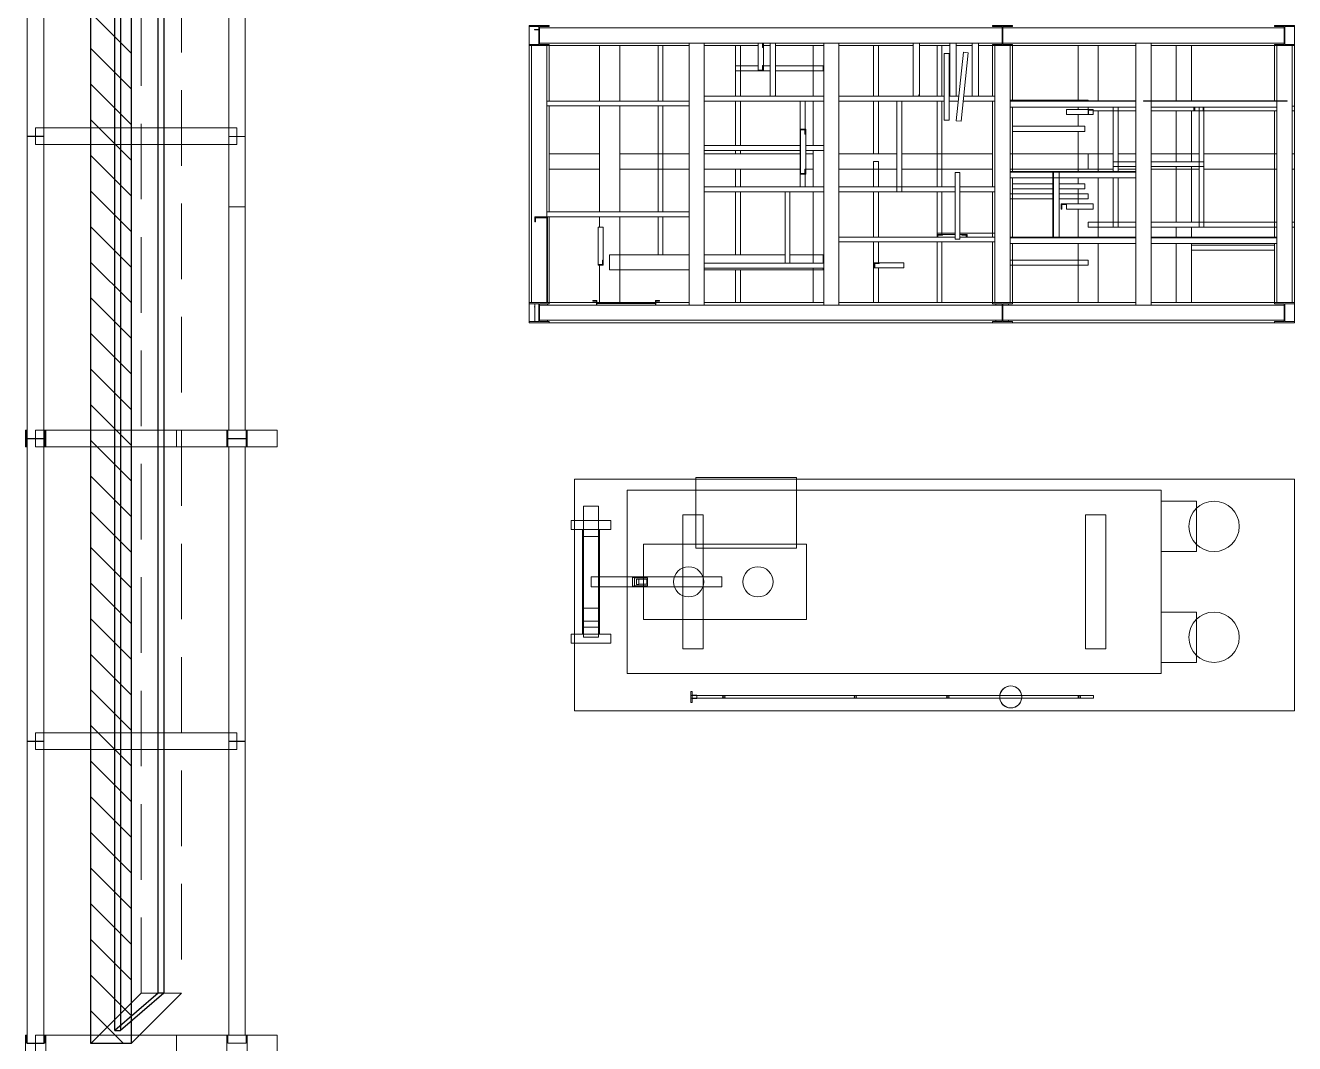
# Model space of a CAD drawing. Header units: inches. Extents: x -430764 to 624329, y 7374 to 217374.
# Drawn here: x -242696 to -230095, y 93227 to 103328 of the extents above; entities that cross this region are included whole.
import ezdxf

# ---------------------------------------------------------------- set-up
doc = ezdxf.new("R2010")
doc.units = ezdxf.units.IN
doc.header["$MEASUREMENT"] = 0
doc.linetypes.add('CABLETRAYLAYOUT-EMBED 2_DWG$0$HIDDEN2', pattern=[0.1875, 0.125, -0.0625])
for name, color, linetype, lineweight in [('Cable Tray Instruments', 7, 'Continuous', 13), ('Cable Tray Power', 7, 'Continuous', 13), ('CABLETRAYLAYOUT-EMBED 2_DWG$0$DwgTemplate', 7, 'Continuous', 9)]:
    doc.layers.add(name, color=color, linetype=linetype, lineweight=lineweight)
doc.layers.add('Cables', color=7, linetype='Continuous')

msp = doc.modelspace()

# ---------------------------------------------------------------- hatches: boundary and pattern name
at = {"layer": 'Cables'}
h = msp.add_hatch(dxfattribs=at)
h.set_pattern_fill('ANSI31', color=3, scale=2000, angle=90)
h.paths.add_polyline_path([(-242045, 135311), (-241645, 135311), (-241645, 93228), (-242045, 93228)])

# ---------------------------------------------------------------- linework, layer by layer
at = {"layer": 'Cable Tray Instruments', "color": 6, "linetype": 'CABLETRAYLAYOUT-EMBED 2_DWG$0$HIDDEN2', "ltscale": 6000}
for p, q in [((-242045, 93228), (-241545, 93728)), ((-241645, 93228), (-241145, 93728))]:
    msp.add_line(p, q, dxfattribs=at)
msp.add_lwpolyline([(-241145, 135311), (-241145, 93728), (-241545, 93728), (-241545, 135311)], dxfattribs=at)
msp.add_lwpolyline([(-241145, 93728), (-241545, 93728), (-241545, 135311), (-241145, 135311)], close=True, dxfattribs=at)
at = {"layer": 'Cable Tray Power', "color": 3, "linetype": 'Continuous'}
for p, q in [((-242045, 100278), (-242045, 100208)), ((-242045, 100278), (-242045, 100208)), ((-241645, 100278), (-241645, 100208)), ((-241645, 100278), (-241645, 100208)), ((-242045, 95828), (-242045, 93228)), ((-241645, 95828), (-241645, 93228)), ((-241645, 95828), (-241645, 93228))]:
    msp.add_line(p, q, dxfattribs=at)
for points in [[(-241645, 117338), (-241645, 103378), (-241645, 100278), (-241645, 103378)], [(-242045, 103378), (-242045, 100278)], [(-241645, 100208), (-241645, 96866), (-241645, 95828), (-241645, 96866)]]:
    msp.add_lwpolyline(points, close=True, dxfattribs=at)
msp.add_lwpolyline([(-242045, 95828), (-242045, 96866), (-242045, 100208), (-242045, 96866), (-242045, 95828), (-242045, 93228), (-241645, 93228)], dxfattribs=at)
at = {"layer": 'Cables'}
for p, q in [((-241377, 93728), (-241809, 93357)), ((-241320, 93728), (-241752, 93357)), ((-241320, 93728), (-241377, 93728)), ((-241809, 93357), (-241752, 93357))]:
    msp.add_line(p, q, dxfattribs=at)
for points in [[(-241809, 93357), (-241809, 135396), (-241752, 135396), (-241752, 93357)], [(-241377, 93728), (-241377, 135350), (-241319, 135350), (-241320, 93728)]]:
    msp.add_lwpolyline(points, dxfattribs=at)
at = {"layer": 'Cables', "color": 3}
msp.add_lwpolyline([(-242045, 135311), (-241645, 135311), (-241645, 93228), (-242045, 93228)], close=True, dxfattribs=at)
at = {"layer": 'CABLETRAYLAYOUT-EMBED 2_DWG$0$DwgTemplate', "color": 252, "linetype": 'Continuous'}
for p, q in [((-242677, 105228), (-242677, 102228)), ((-242512, 105228), (-242512, 102228)), ((-240677, 105146), (-240677, 101528)), ((-240512, 105146), (-240512, 101528)), ((-237695, 103328), (-237695, 103316)), ((-237495, 103328), (-237695, 103328)), ((-237495, 103316), (-237495, 103328)), ((-233095, 103328), (-233095, 103316)), ((-232895, 103328), (-233095, 103328)), ((-232895, 103316), (-232895, 103328)), ((-230095, 103328), (-230295, 103328)), ((-230295, 103328), (-230295, 103316)), ((-230095, 103316), (-230095, 103328)), ((-237695, 103140), (-237695, 103316)), ((-237695, 103316), (-237599, 103316)), ((-237642, 103284), (-237642, 103288)), ((-237642, 103288), (-237599, 103288)), ((-237599, 103284), (-237642, 103284)), ((-237599, 103316), (-237599, 103140)), ((-237591, 103140), (-237591, 103316)), ((-237591, 103316), (-237495, 103316)), ((-237591, 103153), (-237591, 103303)), ((-237591, 103303), (-230195, 103303)), ((-233095, 103316), (-232999, 103316)), ((-232999, 103316), (-232999, 103140)), ((-232991, 103140), (-232991, 103316)), ((-232991, 103316), (-232895, 103316)), ((-230295, 103316), (-230199, 103316)), ((-230199, 103316), (-230199, 103140)), ((-230195, 103153), (-230195, 103303)), ((-230191, 103140), (-230191, 103316)), ((-230191, 103316), (-230095, 103316)), ((-230095, 103316), (-230095, 103140)), ((-237695, 103140), (-237695, 103128)), ((-237599, 103140), (-237695, 103140)), ((-237695, 100578), (-237695, 103128)), ((-237695, 103128), (-237495, 103128)), ((-237670, 103128), (-237670, 100578)), ((-237670, 103128), (-237520, 103128)), ((-237591, 103153), (-230195, 103153)), ((-237495, 103140), (-237591, 103140)), ((-237520, 103128), (-237520, 101428)), ((-237495, 103128), (-237495, 103140)), ((-236106, 103128), (-237495, 103128)), ((-237495, 102578), (-237495, 103128)), ((-236995, 103128), (-236795, 103128)), ((-236995, 102578), (-236995, 103128)), ((-236795, 102578), (-236795, 103128)), ((-236415, 103128), (-236367, 103128)), ((-236415, 102578), (-236415, 103128)), ((-236367, 102578), (-236367, 103128)), ((-236106, 103153), (-235956, 103153)), ((-236106, 103153), (-236106, 100553)), ((-235956, 103153), (-235956, 100553)), ((-235420, 103128), (-235956, 103128)), ((-235645, 103128), (-235597, 103128)), ((-235645, 102626), (-235645, 103128)), ((-235597, 103128), (-235597, 102626)), ((-235420, 103153), (-235420, 102878)), ((-235376, 103153), (-235376, 103110)), ((-235376, 103110), (-235369, 103110)), ((-235369, 103153), (-235369, 102878)), ((-235369, 103110), (-235369, 103153)), ((-235300, 103128), (-235369, 103128)), ((-235300, 103153), (-235300, 102626)), ((-235249, 103153), (-235249, 102630)), ((-234770, 103128), (-235249, 103128)), ((-234875, 103128), (-234875, 102626)), ((-234875, 103128), (-234770, 103128)), ((-234770, 100553), (-234770, 103153)), ((-234770, 103153), (-234620, 103153)), ((-234620, 100553), (-234620, 103153)), ((-233882, 103128), (-234620, 103128)), ((-234275, 102626), (-234275, 103128)), ((-234275, 103128), (-234227, 103128)), ((-234227, 103128), (-234227, 102626)), ((-233882, 103153), (-233882, 102626)), ((-233819, 103153), (-233819, 102641)), ((-233518, 103128), (-233819, 103128)), ((-233645, 102626), (-233645, 103128)), ((-233645, 103128), (-233597, 103128)), ((-233597, 103128), (-233597, 102626)), ((-233518, 103153), (-233518, 102626)), ((-233455, 103153), (-233455, 102626)), ((-233295, 103128), (-233455, 103128)), ((-233295, 102626), (-233295, 103153)), ((-233232, 102626), (-233232, 103153)), ((-233095, 103128), (-233232, 103128)), ((-233095, 103140), (-233095, 103128)), ((-232999, 103140), (-233095, 103140)), ((-233095, 102626), (-233095, 103128)), ((-233095, 103128), (-232895, 103128)), ((-233070, 100578), (-233070, 103128)), ((-232920, 103128), (-233070, 103128)), ((-232895, 103140), (-232991, 103140)), ((-232920, 100578), (-232920, 103128)), ((-232895, 103128), (-232895, 103140)), ((-231670, 103128), (-232895, 103128)), ((-232895, 102581), (-232895, 103128)), ((-232245, 103128), (-232245, 102581)), ((-232245, 103128), (-232045, 103128)), ((-232045, 103128), (-232045, 102581)), ((-231670, 103153), (-231520, 103153)), ((-231670, 103153), (-231670, 100553)), ((-231520, 103153), (-231520, 100553)), ((-230295, 103128), (-231520, 103128)), ((-231270, 102581), (-231270, 103128)), ((-231270, 103128), (-231120, 103128)), ((-231120, 102581), (-231120, 103128)), ((-230295, 103140), (-230295, 103128)), ((-230199, 103140), (-230295, 103140)), ((-230295, 103128), (-230095, 103128)), ((-230295, 103128), (-230295, 102581)), ((-230120, 103128), (-230270, 103128)), ((-230270, 100578), (-230270, 103128)), ((-230095, 103140), (-230191, 103140)), ((-230120, 100578), (-230120, 103128)), ((-230095, 103128), (-230095, 103140)), ((-230095, 103128), (-230095, 102528)), ((-233573, 103050), (-233573, 102388)), ((-233573, 103050), (-233525, 103050)), ((-233525, 102388), (-233525, 103050)), ((-233383, 103062), (-233454, 102383)), ((-233406, 102378), (-233336, 103057)), ((-233383, 103062), (-233336, 103057)), ((-235645, 102926), (-235420, 102926)), ((-235645, 102878), (-235645, 102926)), ((-235645, 102878), (-235300, 102878)), ((-235376, 102885), (-235420, 102885)), ((-235420, 102885), (-235420, 102878)), ((-235369, 102878), (-235420, 102878)), ((-235420, 102878), (-235369, 102878)), ((-235376, 102929), (-235376, 102885)), ((-235369, 102929), (-235376, 102929)), ((-235369, 102878), (-235369, 102929)), ((-235369, 102926), (-235300, 102926)), ((-235249, 102926), (-234775, 102926)), ((-235249, 102878), (-234775, 102878)), ((-234775, 102926), (-234775, 102878)), ((-237520, 102578), (-236106, 102578)), ((-237520, 102530), (-237520, 102578)), ((-236106, 102578), (-236106, 102530)), ((-235956, 102626), (-234770, 102626)), ((-235956, 102578), (-235956, 102626)), ((-235956, 102578), (-234770, 102578)), ((-235645, 102136), (-235645, 102578)), ((-235597, 102578), (-235597, 102136)), ((-235249, 102630), (-235256, 102630)), ((-235256, 102630), (-235256, 102626)), ((-235249, 102626), (-235249, 102630)), ((-235003, 101726), (-235003, 102578)), ((-234955, 102578), (-235003, 102578)), ((-234955, 102299), (-234955, 102578)), ((-234875, 102578), (-234875, 102136)), ((-234770, 102626), (-234770, 102578)), ((-234620, 102626), (-233573, 102626)), ((-234620, 102578), (-234620, 102626)), ((-234620, 102578), (-233573, 102578)), ((-234275, 102053), (-234275, 102578)), ((-234227, 102578), (-234227, 102053)), ((-234043, 102578), (-233995, 102578)), ((-234043, 101678), (-234043, 102578)), ((-233995, 101678), (-233995, 102578)), ((-233819, 102641), (-233825, 102641)), ((-233825, 102641), (-233825, 102626)), ((-233819, 102626), (-233819, 102641)), ((-233645, 101726), (-233645, 102578)), ((-233597, 102578), (-233597, 101726)), ((-233525, 102626), (-233429, 102626)), ((-233525, 102578), (-233434, 102578)), ((-233385, 102578), (-233070, 102578)), ((-233380, 102626), (-233070, 102626)), ((-233095, 101726), (-233095, 102578)), ((-233070, 102626), (-233070, 102578)), ((-232920, 102586), (-232145, 102586)), ((-232920, 102575), (-232920, 102581)), ((-231670, 102581), (-232920, 102581)), ((-231670, 102575), (-232920, 102575)), ((-232145, 102586), (-232145, 102581)), ((-231670, 102581), (-231670, 102575)), ((-231595, 102581), (-230170, 102581)), ((-231595, 102575), (-231595, 102581)), ((-230170, 102575), (-231595, 102575)), ((-230170, 102581), (-230170, 102575)), ((-236106, 102530), (-237520, 102530)), ((-237495, 101478), (-237495, 102530)), ((-236995, 101478), (-236995, 102530)), ((-236795, 101478), (-236795, 102530)), ((-236415, 101478), (-236415, 102530)), ((-236367, 101478), (-236367, 102530)), ((-232920, 102518), (-231670, 102518)), ((-232895, 102327), (-232895, 102518)), ((-232361, 102494), (-232095, 102494)), ((-232361, 102443), (-232361, 102494)), ((-232245, 102518), (-232245, 102494)), ((-232146, 102494), (-232146, 102443)), ((-232095, 102494), (-232146, 102494)), ((-232145, 102494), (-232145, 102518)), ((-232140, 102443), (-232140, 102487)), ((-232140, 102487), (-232095, 102487)), ((-232095, 102494), (-232095, 102443)), ((-232095, 102487), (-232095, 102494)), ((-232095, 102480), (-231895, 102480)), ((-232045, 102480), (-232045, 101878)), ((-231895, 102480), (-231895, 102518)), ((-231895, 101878), (-231895, 102518)), ((-231895, 102480), (-231670, 102480)), ((-231847, 102518), (-231847, 101878)), ((-231520, 102518), (-230270, 102518)), ((-231520, 102480), (-230995, 102480)), ((-231270, 101976), (-231270, 102480)), ((-231120, 101976), (-231120, 102480)), ((-231095, 102518), (-231095, 102480)), ((-231095, 102480), (-231086, 102480)), ((-231086, 102480), (-231086, 102518)), ((-231043, 102518), (-231043, 101328)), ((-231003, 102518), (-231003, 102480)), ((-231003, 102480), (-230995, 102480)), ((-230995, 102518), (-230995, 102480)), ((-230995, 101328), (-230995, 102518)), ((-230995, 102480), (-230995, 102518)), ((-230995, 102480), (-230270, 102480)), ((-230295, 102480), (-230295, 101228)), ((-230120, 102528), (-230095, 102528)), ((-230120, 102480), (-230095, 102480)), ((-230095, 102528), (-230095, 102480)), ((-230095, 102480), (-230095, 100578)), ((-233525, 102388), (-233573, 102388)), ((-233406, 102378), (-233454, 102383)), ((-232895, 102327), (-232176, 102327)), ((-232895, 102276), (-232895, 102327)), ((-232361, 102443), (-232095, 102443)), ((-232245, 102443), (-232245, 102327)), ((-232176, 102327), (-232176, 102276)), ((-232146, 102443), (-232140, 102443)), ((-242512, 102228), (-242677, 102228)), ((-242677, 102225), (-242512, 102225)), ((-242677, 102225), (-242677, 99228)), ((-242595, 102311), (-240595, 102311)), ((-242595, 102146), (-242595, 102311)), ((-242512, 102225), (-242512, 99228)), ((-240677, 102225), (-240512, 102225)), ((-240677, 102225), (-240677, 99311)), ((-240595, 102311), (-240595, 102146)), ((-240512, 102225), (-240512, 99311)), ((-235000, 102299), (-235000, 102293)), ((-234949, 102299), (-235000, 102299)), ((-235000, 102299), (-235000, 101852)), ((-235000, 102299), (-234949, 102299)), ((-235000, 102293), (-234956, 102293)), ((-234956, 102293), (-234956, 102249)), ((-234956, 102249), (-234949, 102249)), ((-234949, 102249), (-234949, 102299)), ((-234949, 102299), (-234949, 101852)), ((-232895, 102276), (-232176, 102276)), ((-232895, 101878), (-232895, 102276)), ((-232245, 102276), (-232245, 101878)), ((-231896, 102224), (-231896, 101958)), ((-231896, 102224), (-231895, 102224)), ((-231847, 102224), (-231845, 102224)), ((-231845, 102224), (-231845, 101976)), ((-242595, 102146), (-240595, 102146)), ((-235956, 102088), (-235956, 102136)), ((-235000, 102136), (-235956, 102136)), ((-235956, 102088), (-235000, 102088)), ((-235645, 102053), (-235645, 102088)), ((-235597, 102088), (-235597, 102053)), ((-234770, 102136), (-234949, 102136)), ((-234949, 102088), (-234770, 102088)), ((-234875, 102088), (-234875, 101726)), ((-234770, 102136), (-234770, 102088)), ((-236995, 102053), (-237495, 102053)), ((-237495, 101903), (-237495, 102053)), ((-236995, 102053), (-236995, 101903)), ((-236795, 101903), (-236795, 102053)), ((-236106, 102053), (-236795, 102053)), ((-235003, 102053), (-235956, 102053)), ((-235597, 102053), (-235645, 102053)), ((-234875, 102053), (-234949, 102053)), ((-234875, 102053), (-234875, 101903)), ((-234043, 102053), (-234620, 102053)), ((-234227, 102053), (-234275, 102053)), ((-234227, 101978), (-234275, 101978)), ((-234275, 101726), (-234275, 101978)), ((-234227, 101726), (-234227, 101978)), ((-233095, 102053), (-233995, 102053)), ((-233095, 102053), (-233095, 101903)), ((-232920, 102053), (-232145, 102053)), ((-232145, 102053), (-231896, 102053)), ((-232145, 101903), (-232145, 102053)), ((-232145, 102053), (-232145, 101903)), ((-231896, 102010), (-231896, 102003)), ((-231895, 102010), (-231896, 102010)), ((-231896, 102003), (-231895, 102003)), ((-231895, 101958), (-231896, 101958)), ((-231895, 101928), (-231895, 101976)), ((-231895, 101976), (-231670, 101976)), ((-231845, 102010), (-231847, 102010)), ((-231845, 102053), (-231670, 102053)), ((-231845, 101976), (-231845, 102010)), ((-231520, 102053), (-231043, 102053)), ((-231520, 101976), (-230995, 101976)), ((-230995, 102053), (-230270, 102053)), ((-230995, 101976), (-230995, 101928)), ((-230120, 102053), (-230095, 102053)), ((-230095, 102053), (-230095, 101903)), ((-236995, 101903), (-237495, 101903)), ((-236106, 101903), (-236795, 101903)), ((-235003, 101903), (-235956, 101903)), ((-235645, 101903), (-235645, 101726)), ((-235645, 101903), (-235597, 101903)), ((-235597, 101903), (-235597, 101726)), ((-234956, 101859), (-235000, 101859)), ((-235000, 101859), (-235000, 101852)), ((-234949, 101852), (-235000, 101852)), ((-235000, 101852), (-234949, 101852)), ((-234956, 101903), (-234956, 101859)), ((-234949, 101903), (-234956, 101903)), ((-234955, 101726), (-234955, 101852)), ((-234949, 101852), (-234949, 101903)), ((-234875, 101903), (-234949, 101903)), ((-234043, 101903), (-234620, 101903)), ((-233095, 101903), (-233995, 101903)), ((-233465, 101868), (-233465, 101206)), ((-233465, 101868), (-233417, 101868)), ((-233417, 101206), (-233417, 101868)), ((-232920, 101903), (-232145, 101903)), ((-232920, 101872), (-232920, 101878)), ((-231670, 101878), (-232920, 101878)), ((-231670, 101872), (-232920, 101872)), ((-232920, 101815), (-232494, 101815)), ((-232895, 101757), (-232895, 101815)), ((-232494, 101228), (-232494, 101878)), ((-232494, 101878), (-232488, 101878)), ((-232488, 101878), (-232488, 101228)), ((-232488, 101815), (-231670, 101815)), ((-232431, 101228), (-232431, 101872)), ((-232245, 101815), (-232245, 101757)), ((-232145, 101903), (-231895, 101903)), ((-232045, 101815), (-232045, 101228)), ((-231895, 101928), (-231670, 101928)), ((-231895, 101328), (-231895, 101815)), ((-231847, 101903), (-231670, 101903)), ((-231847, 101815), (-231847, 101328)), ((-231670, 101878), (-231670, 101872)), ((-231520, 101928), (-230995, 101928)), ((-231520, 101903), (-231043, 101903)), ((-231270, 101376), (-231270, 101928)), ((-231120, 101376), (-231120, 101928)), ((-230995, 101903), (-230270, 101903)), ((-230120, 101903), (-230095, 101903)), ((-235956, 101678), (-235956, 101726)), ((-235956, 101726), (-234770, 101726)), ((-234955, 101726), (-235003, 101726)), ((-234770, 101726), (-234770, 101678)), ((-234620, 101678), (-234620, 101726)), ((-234620, 101726), (-233465, 101726)), ((-233417, 101726), (-233070, 101726)), ((-233070, 101726), (-233070, 101678)), ((-232895, 101757), (-232494, 101757)), ((-232895, 101706), (-232895, 101757)), ((-232895, 101706), (-232494, 101706)), ((-232895, 101228), (-232895, 101706)), ((-232431, 101757), (-232176, 101757)), ((-232431, 101706), (-232176, 101706)), ((-232245, 101706), (-232245, 101557)), ((-232176, 101757), (-232176, 101706)), ((-235956, 101678), (-235153, 101678)), ((-235645, 101678), (-235645, 101053)), ((-235597, 101678), (-235597, 101053)), ((-235153, 101678), (-235105, 101678)), ((-235153, 100969), (-235153, 101678)), ((-235105, 101678), (-234770, 101678)), ((-235105, 100969), (-235105, 101678)), ((-234875, 101678), (-234875, 100969)), ((-233465, 101678), (-234620, 101678)), ((-234275, 101228), (-234275, 101678)), ((-234227, 101228), (-234227, 101678)), ((-233995, 101678), (-234043, 101678)), ((-233645, 101228), (-233645, 101678)), ((-233597, 101678), (-233597, 101254)), ((-233070, 101678), (-233417, 101678)), ((-233095, 101228), (-233095, 101678)), ((-232494, 101656), (-232920, 101656)), ((-232494, 101608), (-232920, 101608)), ((-232145, 101656), (-232431, 101656)), ((-232145, 101608), (-232431, 101608)), ((-232145, 101656), (-232145, 101608)), ((-240512, 101528), (-240677, 101528)), ((-237520, 101478), (-236106, 101478)), ((-237520, 101430), (-237520, 101478)), ((-236106, 101478), (-236106, 101430)), ((-232361, 101557), (-232412, 101557)), ((-232412, 101557), (-232412, 101506)), ((-232412, 101506), (-232406, 101506)), ((-232406, 101551), (-232361, 101551)), ((-232406, 101506), (-232406, 101551)), ((-232361, 101551), (-232361, 101557)), ((-232361, 101506), (-232361, 101557)), ((-232361, 101557), (-232095, 101557)), ((-232361, 101506), (-232095, 101506)), ((-232245, 101506), (-232245, 101228)), ((-232095, 101557), (-232095, 101506)), ((-237511, 101428), (-237638, 101428)), ((-237638, 101428), (-237638, 101380)), ((-237638, 101380), (-237630, 101380)), ((-237630, 101380), (-237630, 101420)), ((-237630, 101420), (-237519, 101420)), ((-236106, 101430), (-237520, 101430)), ((-237520, 101420), (-237520, 100578)), ((-237519, 101420), (-237519, 101380)), ((-237519, 101380), (-237511, 101380)), ((-237511, 101380), (-237511, 101428)), ((-237511, 101380), (-237511, 100578)), ((-237495, 100578), (-237495, 101430)), ((-237010, 101328), (-236959, 101328)), ((-237010, 101328), (-237010, 100948)), ((-236995, 101328), (-236995, 101430)), ((-236959, 101328), (-236959, 100948)), ((-236795, 100579), (-236795, 101430)), ((-236415, 101053), (-236415, 101430)), ((-236367, 101053), (-236367, 101430)), ((-232145, 101376), (-231895, 101376)), ((-232145, 101328), (-232145, 101376)), ((-232145, 101328), (-231895, 101328)), ((-231670, 101376), (-231895, 101376)), ((-231895, 101328), (-231895, 101376)), ((-231895, 101328), (-231670, 101328)), ((-231847, 101328), (-231895, 101328)), ((-230995, 101376), (-231520, 101376)), ((-231520, 101328), (-230995, 101328)), ((-231270, 101228), (-231270, 101328)), ((-231120, 101228), (-231120, 101328)), ((-230995, 101328), (-231043, 101328)), ((-230995, 101376), (-230995, 101328)), ((-230995, 101376), (-230270, 101376)), ((-230995, 101328), (-230270, 101328)), ((-230120, 101376), (-230095, 101376)), ((-230120, 101328), (-230095, 101328)), ((-230095, 101376), (-230095, 101328)), ((-234620, 101180), (-234620, 101228)), ((-234620, 101228), (-233465, 101228)), ((-233465, 101266), (-233645, 101266)), ((-233645, 101228), (-233645, 101266)), ((-233592, 101254), (-233642, 101254)), ((-233642, 101254), (-233642, 101228)), ((-233642, 101254), (-233465, 101254)), ((-233642, 101228), (-233642, 101254)), ((-233636, 101247), (-233592, 101247)), ((-233636, 101228), (-233636, 101247)), ((-233592, 101247), (-233592, 101254)), ((-233417, 101206), (-233465, 101206)), ((-233070, 101266), (-233417, 101266)), ((-233417, 101254), (-233347, 101254)), ((-233417, 101228), (-233070, 101228)), ((-233398, 101254), (-233398, 101247)), ((-233347, 101254), (-233398, 101254)), ((-233398, 101247), (-233354, 101247)), ((-233354, 101247), (-233354, 101228)), ((-233347, 101228), (-233347, 101254)), ((-233347, 101254), (-233347, 101228)), ((-233070, 101228), (-233070, 101180)), ((-231670, 101228), (-232920, 101228)), ((-232920, 101222), (-232920, 101228)), ((-231670, 101222), (-232920, 101222)), ((-232488, 101228), (-232494, 101228)), ((-231670, 101228), (-231670, 101222)), ((-231520, 101222), (-231520, 101228)), ((-230270, 101228), (-231520, 101228)), ((-230270, 101222), (-231520, 101222)), ((-230270, 101228), (-230270, 101222)), ((-233070, 101180), (-234620, 101180)), ((-234275, 100578), (-234275, 101180)), ((-234227, 100974), (-234227, 101180)), ((-233645, 100578), (-233645, 101180)), ((-233597, 101180), (-233597, 100578)), ((-233095, 100578), (-233095, 101180)), ((-232920, 101165), (-231670, 101165)), ((-232895, 100578), (-232895, 101165)), ((-232245, 101165), (-232245, 100578)), ((-232045, 101165), (-232045, 100578)), ((-231520, 101165), (-230270, 101165)), ((-231270, 100578), (-231270, 101165)), ((-231120, 100578), (-231120, 101165)), ((-231120, 101100), (-231120, 101148)), ((-231120, 101148), (-230295, 101148)), ((-230295, 101100), (-231120, 101100)), ((-230295, 101165), (-230295, 100578)), ((-230295, 101148), (-230295, 101100)), ((-237010, 100955), (-237010, 100948)), ((-236966, 100955), (-237010, 100955)), ((-236959, 100948), (-237010, 100948)), ((-237010, 100948), (-236959, 100948)), ((-236995, 100579), (-236995, 100948)), ((-236966, 100999), (-236966, 100955)), ((-236959, 100999), (-236966, 100999)), ((-236959, 100948), (-236959, 100999)), ((-236895, 101053), (-236106, 101053)), ((-236895, 100903), (-236895, 101053)), ((-236367, 101053), (-236415, 101053)), ((-235956, 101053), (-235153, 101053)), ((-235956, 100921), (-235956, 100969)), ((-235153, 100969), (-235956, 100969)), ((-235597, 101053), (-235645, 101053)), ((-235105, 100969), (-235153, 100969)), ((-235105, 101053), (-234775, 101053)), ((-234770, 100969), (-235105, 100969)), ((-234775, 101053), (-234775, 100969)), ((-234770, 100969), (-234770, 100921)), ((-234219, 100974), (-234270, 100974)), ((-234270, 100974), (-234270, 100923)), ((-234270, 100974), (-233975, 100974)), ((-234270, 100923), (-234270, 100974)), ((-234264, 100923), (-234264, 100967)), ((-234264, 100967), (-234219, 100967)), ((-234219, 100967), (-234219, 100974)), ((-233975, 100974), (-233975, 100923)), ((-232920, 100998), (-232145, 100998)), ((-232920, 100950), (-232145, 100950)), ((-232145, 100998), (-232145, 100950)), ((-236895, 100903), (-236106, 100903)), ((-234770, 100921), (-235956, 100921)), ((-235956, 100903), (-234775, 100903)), ((-235645, 100903), (-235597, 100903)), ((-235645, 100903), (-235645, 100578)), ((-235597, 100903), (-235597, 100578)), ((-234875, 100921), (-234875, 100578)), ((-234775, 100921), (-234775, 100903)), ((-234270, 100923), (-234264, 100923)), ((-234270, 100923), (-233975, 100923)), ((-234227, 100578), (-234227, 100923)), ((-237495, 100578), (-237695, 100578)), ((-237695, 100578), (-237695, 100566)), ((-237695, 100390), (-237695, 100566)), ((-237695, 100566), (-237599, 100566)), ((-237670, 100578), (-237520, 100578)), ((-237638, 100566), (-237638, 100390)), ((-237599, 100566), (-237599, 100390)), ((-237591, 100566), (-237495, 100566)), ((-237591, 100390), (-237591, 100566)), ((-237511, 100566), (-237511, 100553)), ((-237495, 100578), (-237025, 100578)), ((-237495, 100566), (-237495, 100578)), ((-237062, 100600), (-237062, 100592)), ((-237022, 100600), (-237062, 100600)), ((-237062, 100592), (-237025, 100592)), ((-237025, 100592), (-237025, 100553)), ((-237022, 100553), (-237022, 100600)), ((-236439, 100579), (-237022, 100579)), ((-236439, 100568), (-237022, 100568)), ((-236399, 100600), (-236439, 100600)), ((-236439, 100600), (-236439, 100553)), ((-236439, 100568), (-236439, 100553)), ((-236436, 100592), (-236399, 100592)), ((-236436, 100553), (-236436, 100592)), ((-236436, 100578), (-236106, 100578)), ((-236399, 100592), (-236399, 100600)), ((-235956, 100578), (-234770, 100578)), ((-235597, 100578), (-235645, 100578)), ((-234770, 100578), (-234875, 100578)), ((-234620, 100578), (-233095, 100578)), ((-234227, 100578), (-234275, 100578)), ((-233597, 100578), (-233645, 100578)), ((-233095, 100578), (-233095, 100566)), ((-232895, 100578), (-233095, 100578)), ((-233095, 100566), (-232999, 100566)), ((-232920, 100578), (-233070, 100578)), ((-233061, 100566), (-233061, 100553)), ((-232999, 100566), (-232999, 100390)), ((-232991, 100390), (-232991, 100566)), ((-232991, 100566), (-232895, 100566)), ((-232934, 100566), (-232934, 100553)), ((-232895, 100578), (-231670, 100578)), ((-232895, 100566), (-232895, 100578)), ((-232045, 100578), (-232245, 100578)), ((-231520, 100578), (-230295, 100578)), ((-231120, 100578), (-231270, 100578)), ((-230095, 100578), (-230295, 100578)), ((-230295, 100578), (-230295, 100566)), ((-230295, 100566), (-230199, 100566)), ((-230120, 100578), (-230270, 100578)), ((-230199, 100566), (-230199, 100390)), ((-230191, 100566), (-230095, 100566)), ((-230191, 100390), (-230191, 100566)), ((-230095, 100566), (-230095, 100578)), ((-230095, 100566), (-230095, 100390)), ((-237642, 100538), (-237638, 100538)), ((-237642, 100534), (-237642, 100538)), ((-237638, 100534), (-237642, 100534)), ((-237591, 100403), (-237591, 100553)), ((-237591, 100553), (-230195, 100553)), ((-235956, 100553), (-236106, 100553)), ((-234620, 100553), (-234770, 100553)), ((-231520, 100553), (-231670, 100553)), ((-230195, 100553), (-230195, 100403)), ((-237599, 100390), (-237695, 100390)), ((-237695, 100390), (-237695, 100378)), ((-237695, 100378), (-237495, 100378)), ((-230195, 100403), (-237591, 100403)), ((-237495, 100390), (-237591, 100390)), ((-237511, 100403), (-237511, 100390)), ((-237495, 100378), (-237495, 100390)), ((-237495, 100378), (-233095, 100378)), ((-233095, 100390), (-233095, 100378)), ((-232999, 100390), (-233095, 100390)), ((-233095, 100378), (-232895, 100378)), ((-233061, 100403), (-233061, 100390)), ((-232895, 100390), (-232991, 100390)), ((-232934, 100403), (-232934, 100390)), ((-232895, 100378), (-232895, 100390)), ((-232895, 100378), (-230295, 100378)), ((-230199, 100390), (-230295, 100390)), ((-230295, 100390), (-230295, 100378)), ((-230295, 100378), (-230095, 100378)), ((-230095, 100390), (-230191, 100390)), ((-230095, 100378), (-230095, 100390)), ((-242685, 99311), (-242696, 99311)), ((-242696, 99311), (-242696, 99146)), ((-242685, 99231), (-242685, 99311)), ((-242595, 99146), (-242595, 99311)), ((-242595, 99311), (-241195, 99311)), ((-242504, 99311), (-242504, 99231)), ((-242494, 99311), (-242504, 99311)), ((-242494, 99146), (-242494, 99311)), ((-241195, 99146), (-241195, 99311)), ((-241195, 99311), (-240195, 99311)), ((-240696, 99311), (-240696, 99146)), ((-240685, 99311), (-240696, 99311)), ((-240685, 99231), (-240685, 99311)), ((-240494, 99311), (-240504, 99311)), ((-240504, 99311), (-240504, 99231)), ((-240494, 99146), (-240494, 99311)), ((-240195, 99311), (-240195, 99146)), ((-242504, 99231), (-242685, 99231)), ((-242685, 99146), (-242685, 99225)), ((-242685, 99225), (-242504, 99225)), ((-242512, 99228), (-242677, 99228)), ((-242677, 99228), (-242512, 99228)), ((-242677, 99228), (-242677, 96228)), ((-242512, 99228), (-242512, 96228)), ((-242504, 99225), (-242504, 99146)), ((-240504, 99231), (-240685, 99231)), ((-240685, 99225), (-240504, 99225)), ((-240685, 99146), (-240685, 99225)), ((-240504, 99225), (-240504, 99146)), ((-242696, 99146), (-242685, 99146)), ((-242595, 99146), (-241195, 99146)), ((-242504, 99146), (-242494, 99146)), ((-241195, 99146), (-240195, 99146)), ((-240696, 99146), (-240685, 99146)), ((-240677, 99146), (-240677, 96228)), ((-240512, 99146), (-240512, 96228)), ((-240504, 99146), (-240494, 99146)), ((-230095, 98828), (-237245, 98828)), ((-237245, 98828), (-230095, 98828)), ((-237245, 98828), (-236040, 98828)), ((-237245, 98828), (-236040, 98828)), ((-237245, 98828), (-237245, 96528)), ((-237245, 98828), (-237245, 96528)), ((-237245, 98418), (-237245, 98828)), ((-237245, 98418), (-237245, 98828)), ((-236040, 98842), (-235040, 98842)), ((-236040, 98842), (-235040, 98842)), ((-236040, 98183), (-236040, 98842)), ((-236040, 98183), (-236040, 98842)), ((-236040, 98842), (-236040, 98142)), ((-236040, 98842), (-236040, 98142)), ((-235040, 98842), (-236040, 98842)), ((-236040, 98842), (-235040, 98842)), ((-236040, 98828), (-235040, 98828)), ((-236040, 98828), (-235040, 98828)), ((-235040, 98842), (-235040, 98183)), ((-235040, 98842), (-235040, 98183)), ((-235040, 98142), (-235040, 98842)), ((-235040, 98142), (-235040, 98842)), ((-235040, 98828), (-230095, 98828)), ((-235040, 98828), (-230095, 98828)), ((-230095, 98828), (-230095, 96528)), ((-230095, 98828), (-230095, 96528)), ((-230095, 96528), (-230095, 98828)), ((-230095, 96528), (-230095, 98828)), ((-236720, 98718), (-236720, 96898)), ((-236720, 96898), (-236720, 98718)), ((-236720, 98718), (-236720, 96898)), ((-236720, 96898), (-236720, 98718)), ((-236040, 98718), (-236720, 98718)), ((-235040, 98718), (-236040, 98718)), ((-231420, 98718), (-235040, 98718)), ((-231420, 98718), (-231420, 96898)), ((-231420, 96898), (-231420, 98718)), ((-231420, 98718), (-231420, 96898)), ((-231420, 96898), (-231420, 98718)), ((-237080, 98559), (-237155, 98559)), ((-237155, 98559), (-237005, 98559)), ((-237005, 98559), (-237155, 98559)), ((-237155, 98559), (-237080, 98559)), ((-237155, 98418), (-237155, 98559)), ((-237005, 98559), (-237080, 98559)), ((-237080, 98559), (-237005, 98559)), ((-237005, 98418), (-237005, 98559)), ((-231420, 98108), (-231420, 98608)), ((-231420, 98608), (-231420, 98108)), ((-231070, 98608), (-231420, 98608)), ((-231070, 98608), (-231070, 98537)), ((-231070, 98108), (-231070, 98608)), ((-231070, 98608), (-231070, 98537)), ((-231070, 98108), (-231070, 98608)), ((-236883, 98418), (-237277, 98418)), ((-237277, 98418), (-236883, 98418)), ((-237277, 98326), (-237277, 98418)), ((-236883, 98418), (-237277, 98418)), ((-237277, 98418), (-236883, 98418)), ((-237277, 98326), (-237277, 98418)), ((-237245, 98326), (-237245, 98418)), ((-237245, 98326), (-237245, 98418)), ((-237155, 98259), (-237155, 98418)), ((-237005, 98259), (-237005, 98418)), ((-236883, 98326), (-236883, 98418)), ((-236883, 98326), (-236883, 98418)), ((-236168, 98473), (-236168, 97143)), ((-235968, 98473), (-236168, 98473)), ((-236168, 98473), (-236168, 97143)), ((-235968, 98473), (-236168, 98473)), ((-236168, 98473), (-235968, 98473)), ((-236168, 98473), (-235968, 98473)), ((-236168, 97143), (-236168, 98473)), ((-236168, 97143), (-236168, 98473)), ((-235968, 98473), (-235968, 97143)), ((-235968, 98473), (-235968, 97143)), ((-235968, 97143), (-235968, 98473)), ((-235968, 97143), (-235968, 98473)), ((-231970, 98473), (-232170, 98473)), ((-231970, 98473), (-232170, 98473)), ((-232170, 97143), (-232170, 98473)), ((-232170, 97143), (-232170, 98473)), ((-232170, 98473), (-232170, 97143)), ((-232170, 98473), (-232170, 97143)), ((-232170, 98473), (-231970, 98473)), ((-232170, 98473), (-231970, 98473)), ((-231970, 97143), (-231970, 98473)), ((-231970, 97143), (-231970, 98473)), ((-231970, 98473), (-231970, 97143)), ((-231970, 98473), (-231970, 97143)), ((-231070, 98537), (-231070, 98180)), ((-231070, 98537), (-231070, 98180)), ((-236883, 98326), (-237277, 98326)), ((-237277, 98326), (-236883, 98326)), ((-236883, 98326), (-237277, 98326)), ((-237277, 98326), (-236883, 98326)), ((-237245, 97290), (-237245, 98326)), ((-237245, 97290), (-237245, 98326)), ((-236996, 98326), (-237164, 98326)), ((-237164, 97418), (-237164, 98326)), ((-236996, 98326), (-237164, 98326)), ((-237164, 97418), (-237164, 98326)), ((-236996, 97858), (-236996, 98326)), ((-236996, 97858), (-236996, 98326)), ((-237005, 98259), (-237155, 98259)), ((-237155, 98259), (-237080, 98259)), ((-237005, 98259), (-237155, 98259)), ((-237155, 98259), (-237080, 98259)), ((-237155, 97359), (-237155, 98259)), ((-237155, 98259), (-237155, 97418)), ((-237080, 98259), (-237005, 98259)), ((-237080, 98259), (-237005, 98259)), ((-237005, 97359), (-237005, 98259)), ((-237005, 98259), (-237005, 97418)), ((-236560, 98183), (-236560, 97433)), ((-236560, 97433), (-236560, 98183)), ((-236560, 98183), (-236560, 97433)), ((-236560, 97433), (-236560, 98183)), ((-234940, 98183), (-236560, 98183)), ((-236040, 98142), (-236040, 98183)), ((-236040, 98142), (-236040, 98183)), ((-235040, 98183), (-235040, 98142)), ((-235040, 98183), (-235040, 98142)), ((-234940, 98183), (-234940, 97433)), ((-234940, 97433), (-234940, 98183)), ((-234940, 98183), (-234940, 97433)), ((-234940, 97433), (-234940, 98183)), ((-231070, 98180), (-231070, 98108)), ((-231070, 98180), (-231070, 98108)), ((-235040, 98142), (-236040, 98142)), ((-236040, 98142), (-235040, 98142)), ((-236040, 98142), (-235040, 98142)), ((-236040, 98142), (-235040, 98142)), ((-231070, 98108), (-231420, 98108)), ((-237080, 97858), (-237080, 97758)), ((-237080, 97858), (-237080, 97758)), ((-237080, 97758), (-237080, 97858)), ((-237080, 97858), (-237080, 97808)), ((-237080, 97758), (-237080, 97858)), ((-237080, 97858), (-237080, 97808)), ((-237080, 97858), (-236996, 97858)), ((-237080, 97858), (-235780, 97858)), ((-237080, 97808), (-237080, 97758)), ((-237080, 97808), (-237080, 97758)), ((-236996, 97758), (-236996, 97858)), ((-236996, 97758), (-236996, 97858)), ((-236996, 97858), (-236720, 97858)), ((-236720, 97858), (-235780, 97858)), ((-236669, 97808), (-236669, 97850)), ((-236669, 97850), (-236669, 97766)), ((-236647, 97850), (-236669, 97850)), ((-236669, 97808), (-236669, 97850)), ((-236669, 97850), (-236669, 97766)), ((-236647, 97850), (-236669, 97850)), ((-236669, 97766), (-236669, 97808)), ((-236669, 97766), (-236669, 97808)), ((-236647, 97808), (-236647, 97850)), ((-236647, 97850), (-236647, 97766)), ((-236647, 97808), (-236647, 97850)), ((-236647, 97850), (-236647, 97766)), ((-236647, 97847), (-236647, 97769)), ((-236560, 97847), (-236647, 97847)), ((-236647, 97847), (-236647, 97769)), ((-236560, 97847), (-236647, 97847)), ((-236647, 97766), (-236647, 97808)), ((-236647, 97766), (-236647, 97808)), ((-236627, 97808), (-236627, 97836)), ((-236627, 97836), (-236627, 97780)), ((-236607, 97836), (-236627, 97836)), ((-236627, 97808), (-236627, 97836)), ((-236627, 97836), (-236627, 97780)), ((-236607, 97836), (-236627, 97836)), ((-236627, 97780), (-236627, 97808)), ((-236627, 97780), (-236627, 97808)), ((-236607, 97808), (-236607, 97836)), ((-236607, 97836), (-236607, 97780)), ((-236607, 97808), (-236607, 97836)), ((-236607, 97836), (-236607, 97780)), ((-236607, 97833), (-236607, 97784)), ((-236560, 97833), (-236607, 97833)), ((-236607, 97833), (-236607, 97784)), ((-236560, 97833), (-236607, 97833)), ((-236607, 97780), (-236607, 97808)), ((-236607, 97780), (-236607, 97808)), ((-236560, 97784), (-236607, 97784)), ((-236560, 97784), (-236607, 97784)), ((-236519, 97847), (-236560, 97847)), ((-236519, 97847), (-236560, 97847)), ((-236527, 97833), (-236560, 97833)), ((-236527, 97833), (-236560, 97833)), ((-236527, 97784), (-236560, 97784)), ((-236527, 97784), (-236560, 97784)), ((-236527, 97808), (-236527, 97833)), ((-236527, 97833), (-236527, 97784)), ((-236527, 97808), (-236527, 97833)), ((-236527, 97833), (-236527, 97784)), ((-236527, 97784), (-236527, 97808)), ((-236527, 97784), (-236527, 97808)), ((-236519, 97808), (-236519, 97847)), ((-236519, 97847), (-236519, 97769)), ((-236519, 97808), (-236519, 97847)), ((-236519, 97847), (-236519, 97769)), ((-236519, 97769), (-236519, 97808)), ((-236519, 97769), (-236519, 97808)), ((-235780, 97858), (-235780, 97758)), ((-235780, 97858), (-235780, 97758)), ((-235780, 97808), (-235780, 97858)), ((-235780, 97858), (-235780, 97758)), ((-235780, 97758), (-235780, 97858)), ((-235780, 97858), (-235780, 97808)), ((-235780, 97758), (-235780, 97808)), ((-235780, 97808), (-235780, 97758)), ((-237080, 97758), (-236996, 97758)), ((-237080, 97758), (-235780, 97758)), ((-236996, 97418), (-236996, 97758)), ((-236996, 97418), (-236996, 97758)), ((-236996, 97758), (-236720, 97758)), ((-236720, 97758), (-235780, 97758)), ((-236647, 97766), (-236669, 97766)), ((-236647, 97766), (-236669, 97766)), ((-236560, 97769), (-236647, 97769)), ((-236560, 97769), (-236647, 97769)), ((-236607, 97780), (-236627, 97780)), ((-236607, 97780), (-236627, 97780)), ((-236519, 97769), (-236560, 97769)), ((-236519, 97769), (-236560, 97769)), ((-236996, 97548), (-237164, 97548)), ((-237164, 97548), (-236996, 97548)), ((-237164, 97548), (-237164, 97418)), ((-236996, 97548), (-237164, 97548)), ((-237164, 97548), (-236996, 97548)), ((-237164, 97548), (-237164, 97418)), ((-236996, 97548), (-236996, 97418)), ((-236996, 97548), (-236996, 97418)), ((-237164, 97418), (-237164, 97290)), ((-236996, 97418), (-237164, 97418)), ((-237164, 97418), (-236996, 97418)), ((-236996, 97418), (-237164, 97418)), ((-237164, 97418), (-236996, 97418)), ((-237164, 97418), (-237164, 97290)), ((-237155, 97418), (-237155, 97259)), ((-237005, 97418), (-237005, 97259)), ((-236996, 97418), (-236996, 97290)), ((-236996, 97418), (-236996, 97290)), ((-234940, 97433), (-236560, 97433)), ((-231420, 97008), (-231420, 97508)), ((-231420, 97508), (-231420, 97008)), ((-231070, 97508), (-231420, 97508)), ((-231070, 97508), (-231070, 97437)), ((-231070, 97008), (-231070, 97508)), ((-231070, 97508), (-231070, 97437)), ((-231070, 97008), (-231070, 97508)), ((-231070, 97437), (-231070, 97080)), ((-231070, 97437), (-231070, 97080)), ((-236883, 97290), (-237277, 97290)), ((-237277, 97290), (-237155, 97290)), ((-237277, 97290), (-237277, 97198)), ((-236883, 97290), (-237277, 97290)), ((-237277, 97290), (-237155, 97290)), ((-237277, 97290), (-237277, 97198)), ((-237245, 97198), (-237245, 97290)), ((-237245, 97198), (-237245, 97290)), ((-237164, 97290), (-236996, 97290)), ((-237164, 97290), (-236996, 97290)), ((-237005, 97359), (-237155, 97359)), ((-237155, 97359), (-237080, 97359)), ((-237005, 97359), (-237155, 97359)), ((-237155, 97359), (-237080, 97359)), ((-237155, 97290), (-237005, 97290)), ((-237155, 97290), (-237005, 97290)), ((-237080, 97359), (-237005, 97359)), ((-237080, 97359), (-237005, 97359)), ((-237005, 97290), (-236883, 97290)), ((-237005, 97290), (-236883, 97290)), ((-236883, 97290), (-236883, 97198)), ((-236883, 97290), (-236883, 97198)), ((-236883, 97198), (-237277, 97198)), ((-237277, 97198), (-236883, 97198)), ((-236883, 97198), (-237277, 97198)), ((-237277, 97198), (-236883, 97198)), ((-237245, 96883), (-237245, 97198)), ((-237245, 96883), (-237245, 97198)), ((-237080, 97259), (-237155, 97259)), ((-237155, 97259), (-237005, 97259)), ((-237005, 97259), (-237155, 97259)), ((-237155, 97259), (-237080, 97259)), ((-237005, 97259), (-237080, 97259)), ((-237080, 97259), (-237005, 97259)), ((-235968, 97143), (-236168, 97143)), ((-235968, 97143), (-236168, 97143)), ((-236168, 97143), (-235968, 97143)), ((-236168, 97143), (-235968, 97143)), ((-232170, 97143), (-231970, 97143)), ((-232170, 97143), (-231970, 97143)), ((-231970, 97143), (-232170, 97143)), ((-231970, 97143), (-232170, 97143)), ((-231070, 97080), (-231070, 97008)), ((-231070, 97080), (-231070, 97008)), ((-231070, 97008), (-231420, 97008)), ((-237245, 96849), (-237245, 96883)), ((-237245, 96849), (-237245, 96883)), ((-237245, 96528), (-237245, 96849)), ((-237245, 96528), (-237245, 96849)), ((-231420, 96898), (-236720, 96898)), ((-236090, 96654), (-236090, 96679)), ((-236090, 96679), (-236090, 96666)), ((-236090, 96654), (-236090, 96679)), ((-236090, 96679), (-236090, 96666)), ((-236090, 96679), (-236088, 96679)), ((-236090, 96666), (-236090, 96654)), ((-236090, 96666), (-236090, 96654)), ((-236090, 96654), (-236088, 96654)), ((-236088, 96612), (-236088, 96720)), ((-236088, 96720), (-236088, 96612)), ((-236076, 96720), (-236088, 96720)), ((-236088, 96612), (-236088, 96720)), ((-236088, 96720), (-236088, 96612)), ((-236076, 96720), (-236088, 96720)), ((-236088, 96679), (-236028, 96679)), ((-236088, 96654), (-236028, 96654)), ((-236076, 96612), (-236076, 96720)), ((-236076, 96720), (-236076, 96612)), ((-236076, 96612), (-236076, 96720)), ((-236076, 96720), (-236076, 96612)), ((-236076, 96683), (-236076, 96650)), ((-236028, 96683), (-236076, 96683)), ((-236076, 96683), (-236076, 96650)), ((-236028, 96683), (-236076, 96683)), ((-236028, 96650), (-236076, 96650)), ((-236028, 96650), (-236076, 96650)), ((-236028, 96650), (-236028, 96683)), ((-236028, 96683), (-236028, 96650)), ((-236028, 96650), (-236028, 96683)), ((-236028, 96683), (-236028, 96650)), ((-236028, 96679), (-233538, 96679)), ((-236028, 96654), (-233538, 96654)), ((-235762, 96654), (-235762, 96679)), ((-235762, 96679), (-235762, 96666)), ((-235762, 96654), (-235762, 96679)), ((-235762, 96679), (-235762, 96666)), ((-235762, 96679), (-234462, 96679)), ((-235762, 96666), (-235762, 96654)), ((-235762, 96666), (-235762, 96654)), ((-235762, 96654), (-234462, 96654)), ((-234462, 96666), (-234462, 96679)), ((-234462, 96679), (-234462, 96654)), ((-234462, 96654), (-234462, 96679)), ((-234462, 96679), (-234462, 96666)), ((-234462, 96654), (-234462, 96666)), ((-234462, 96666), (-234462, 96654)), ((-233538, 96666), (-233538, 96679)), ((-233538, 96679), (-233538, 96654)), ((-233538, 96666), (-233538, 96679)), ((-233538, 96679), (-233538, 96654)), ((-233538, 96679), (-232238, 96679)), ((-233538, 96679), (-232238, 96679)), ((-233538, 96654), (-233538, 96666)), ((-233538, 96654), (-233538, 96666)), ((-233538, 96654), (-232238, 96654)), ((-233538, 96654), (-232238, 96654)), ((-232238, 96654), (-232238, 96679)), ((-232238, 96679), (-232238, 96666)), ((-232238, 96666), (-232238, 96679)), ((-232238, 96679), (-232238, 96654)), ((-232238, 96679), (-232090, 96679)), ((-232238, 96666), (-232238, 96654)), ((-232238, 96654), (-232238, 96666)), ((-232238, 96654), (-232090, 96654)), ((-232090, 96666), (-232090, 96679)), ((-232090, 96679), (-232090, 96654)), ((-232090, 96654), (-232090, 96679)), ((-232090, 96679), (-232090, 96666)), ((-232090, 96654), (-232090, 96666)), ((-232090, 96666), (-232090, 96654)), ((-237245, 96528), (-230095, 96528)), ((-237245, 96528), (-230095, 96528)), ((-230095, 96528), (-237245, 96528)), ((-237245, 96528), (-230095, 96528)), ((-236076, 96612), (-236088, 96612)), ((-236076, 96612), (-236088, 96612)), ((-242595, 96146), (-242595, 96311)), ((-242595, 96311), (-240595, 96311)), ((-240595, 96311), (-240595, 96146)), ((-242512, 96228), (-242677, 96228)), ((-242677, 96225), (-242512, 96225)), ((-242677, 96225), (-242677, 93228)), ((-242595, 96146), (-240595, 96146)), ((-242512, 96225), (-242512, 93228)), ((-240512, 96228), (-240677, 96228)), ((-240677, 96225), (-240677, 93311)), ((-240677, 96225), (-240512, 96225)), ((-240512, 96225), (-240512, 93311)), ((-242685, 93311), (-242696, 93311)), ((-242696, 93311), (-242696, 93146)), ((-242685, 93231), (-242685, 93311)), ((-242595, 93146), (-242595, 93311)), ((-242595, 93311), (-241195, 93311)), ((-242504, 93311), (-242504, 93231)), ((-242494, 93311), (-242504, 93311)), ((-242494, 93146), (-242494, 93311)), ((-241195, 93311), (-240195, 93311)), ((-241195, 93146), (-241195, 93311)), ((-240685, 93311), (-240696, 93311)), ((-240696, 93311), (-240696, 93146)), ((-240685, 93231), (-240685, 93311)), ((-240504, 93311), (-240504, 93231)), ((-240494, 93311), (-240504, 93311)), ((-240494, 93146), (-240494, 93311)), ((-240195, 93311), (-240195, 93146)), ((-242504, 93231), (-242685, 93231)), ((-242512, 93228), (-242677, 93228)), ((-240504, 93231), (-240685, 93231))]:
    msp.add_line(p, q, dxfattribs=at)
for centre, radius in [((-230895, 98358), 250), ((-230895, 98358), 250), ((-230895, 98358), 250), ((-230895, 98358), 250), ((-236111, 97808), 150), ((-236111, 97808), 150), ((-236111, 97808), 150), ((-236111, 97808), 150), ((-235423, 97808), 150), ((-235423, 97808), 150), ((-235423, 97808), 150), ((-235423, 97808), 150), ((-230895, 97258), 250), ((-230895, 97258), 250), ((-230895, 97258), 250), ((-230895, 97258), 250), ((-232913, 96666), 109), ((-232913, 96666), 109), ((-235762, 96666), 12.5), ((-235762, 96666), 12.5), ((-235762, 96666), 12.5), ((-235762, 96666), 12.5), ((-234456, 96666), 12.5), ((-234456, 96666), 12.5), ((-234456, 96666), 12.5), ((-234456, 96666), 12.5), ((-233538, 96666), 12.5), ((-233538, 96666), 12.5), ((-233538, 96666), 12.5), ((-233538, 96666), 12.5), ((-232232, 96666), 12.5), ((-232232, 96666), 12.5)]:
    msp.add_circle(centre, radius, dxfattribs=at)
for centre, radius, start, end in [((-232913, 96666), 109, 90, 173.4451), ((-232913, 96666), 109, 90, 173.4451), ((-232913, 96666), 109, 6.5549, 90), ((-232913, 96666), 109, 6.5549, 90), ((-232913, 96666), 109, 173.4451, 186.5549), ((-232913, 96666), 109, 173.4451, 186.5549), ((-232913, 96666), 109, 186.5549, 353.4451), ((-232913, 96666), 109, 186.5549, 353.4451), ((-232913, 96666), 109, 353.4451, 6.5549), ((-232913, 96666), 109, 353.4451, 6.5549), ((-232232, 96666), 12.5, 118.9356, 241.0644), ((-232232, 96666), 12.5, 118.9356, 241.0644), ((-232232, 96666), 12.5, 270, 118.9356), ((-232232, 96666), 12.5, 270, 118.9356), ((-232232, 96666), 12.5, 241.0644, 270), ((-232232, 96666), 12.5, 241.0644, 270)]:
    msp.add_arc(centre, radius, start, end, dxfattribs=at)

doc.saveas('drawing.dxf')
